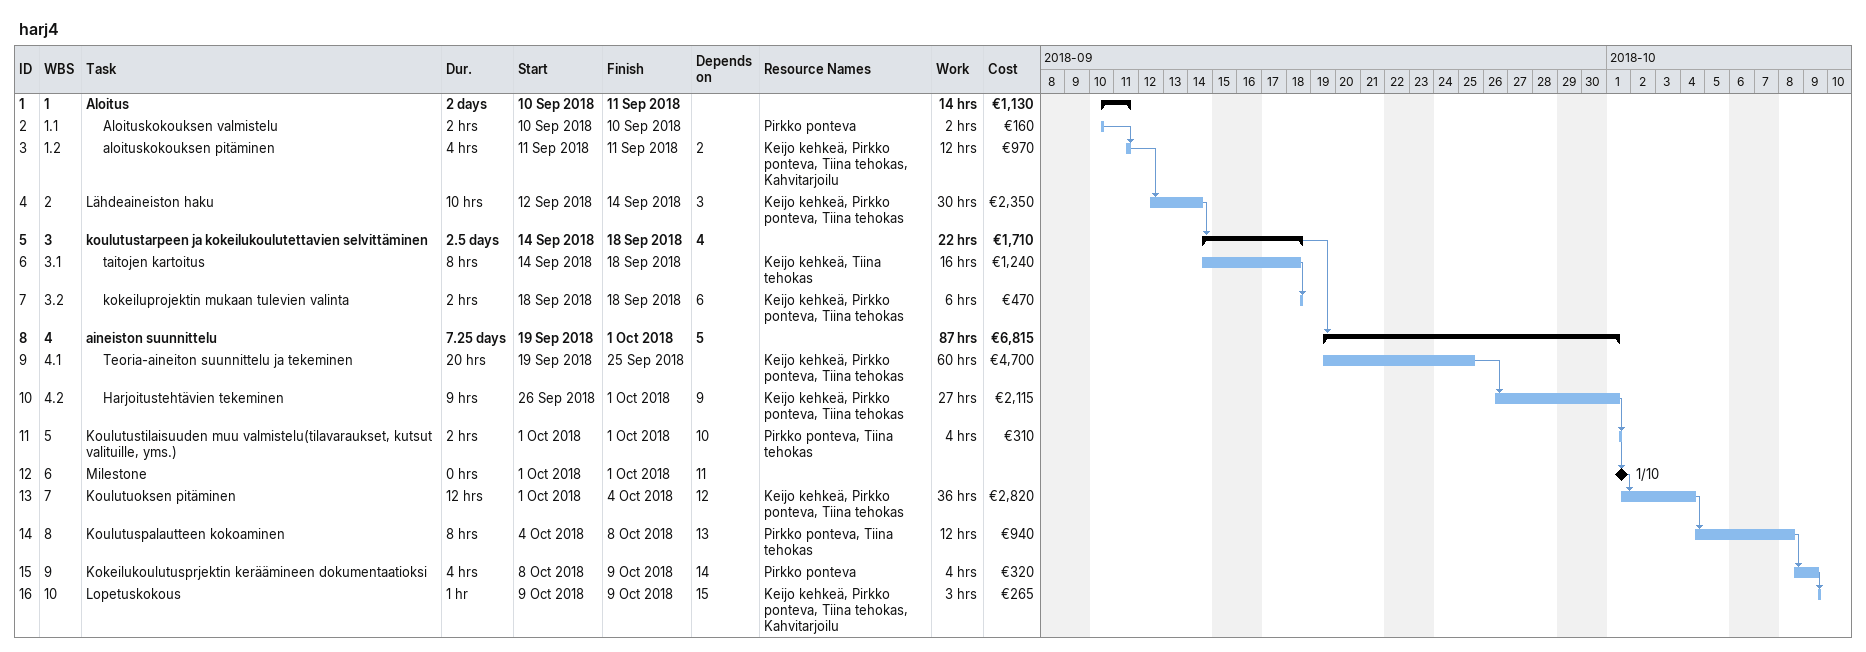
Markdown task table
harj4

| ID | WBS | Task | Duration | Start | Finish | Predecessors | Resources | Work (h) | Cost (€) |
|---|---|---|---|---|---|---|---|---|---|
| 1 | 1 | **Aloitus** | 2d | 2018-09-10 | 2018-09-11 |  |  | 14 | 1130 |
| 2 | 1.1 | Aloituskokouksen valmistelu | 2h | 2018-09-10 | 2018-09-10 |  | Pirkko ponteva | 2 | 160 |
| 3 | 1.2 | aloituskokouksen pitäminen | 4h | 2018-09-11 | 2018-09-11 | 2 | Keijo kehkeä, Pirkko ponteva, Tiina tehokas, Kahvitarjoilu | 12 | 970 |
| 4 | 2 | Lähdeaineiston haku | 10h | 2018-09-12 | 2018-09-14 | 3 | Keijo kehkeä, Pirkko ponteva, Tiina tehokas | 30 | 2350 |
| 5 | 3 | **koulutustarpeen ja kokeilukoulutettavien selvittäminen** | 2.5d | 2018-09-14 | 2018-09-18 | 4 |  | 22 | 1710 |
| 6 | 3.1 | taitojen kartoitus | 8h | 2018-09-14 | 2018-09-18 |  | Keijo kehkeä, Tiina tehokas | 16 | 1240 |
| 7 | 3.2 | kokeiluprojektin mukaan tulevien valinta | 2h | 2018-09-18 | 2018-09-18 | 6 | Keijo kehkeä, Pirkko ponteva, Tiina tehokas | 6 | 470 |
| 8 | 4 | **aineiston suunnittelu** | 7.25d | 2018-09-19 | 2018-10-01 | 5 |  | 87 | 6815 |
| 9 | 4.1 | Teoria-aineiton suunnittelu ja tekeminen | 20h | 2018-09-19 | 2018-09-25 |  | Keijo kehkeä, Pirkko ponteva, Tiina tehokas | 60 | 4700 |
| 10 | 4.2 | Harjoitustehtävien tekeminen | 9h | 2018-09-26 | 2018-10-01 | 9 | Keijo kehkeä, Pirkko ponteva, Tiina tehokas | 27 | 2115 |
| 11 | 5 | Koulutustilaisuuden muu valmistelu(tilavaraukset, kutsut valituille, yms.) | 2h | 2018-10-01 | 2018-10-01 | 10 | Pirkko ponteva, Tiina tehokas | 4 | 310 |
| 12 | 6 | Milestone | 0h | 2018-10-01 | 2018-10-01 | 11 |  |  |  |
| 13 | 7 | Koulutuoksen pitäminen | 12h | 2018-10-01 | 2018-10-04 | 12 | Keijo kehkeä, Pirkko ponteva, Tiina tehokas | 36 | 2820 |
| 14 | 8 | Koulutuspalautteen kokoaminen | 8h | 2018-10-04 | 2018-10-08 | 13 | Pirkko ponteva, Tiina tehokas | 12 | 940 |
| 15 | 9 | Kokeilukoulutusprjektin keräämineen dokumentaatioksi | 4h | 2018-10-08 | 2018-10-09 | 14 | Pirkko ponteva | 4 | 320 |
| 16 | 10 | Lopetuskokous | 1h | 2018-10-09 | 2018-10-09 | 15 | Keijo kehkeä, Pirkko ponteva, Tiina tehokas, Kahvitarjoilu | 3 | 265 |
